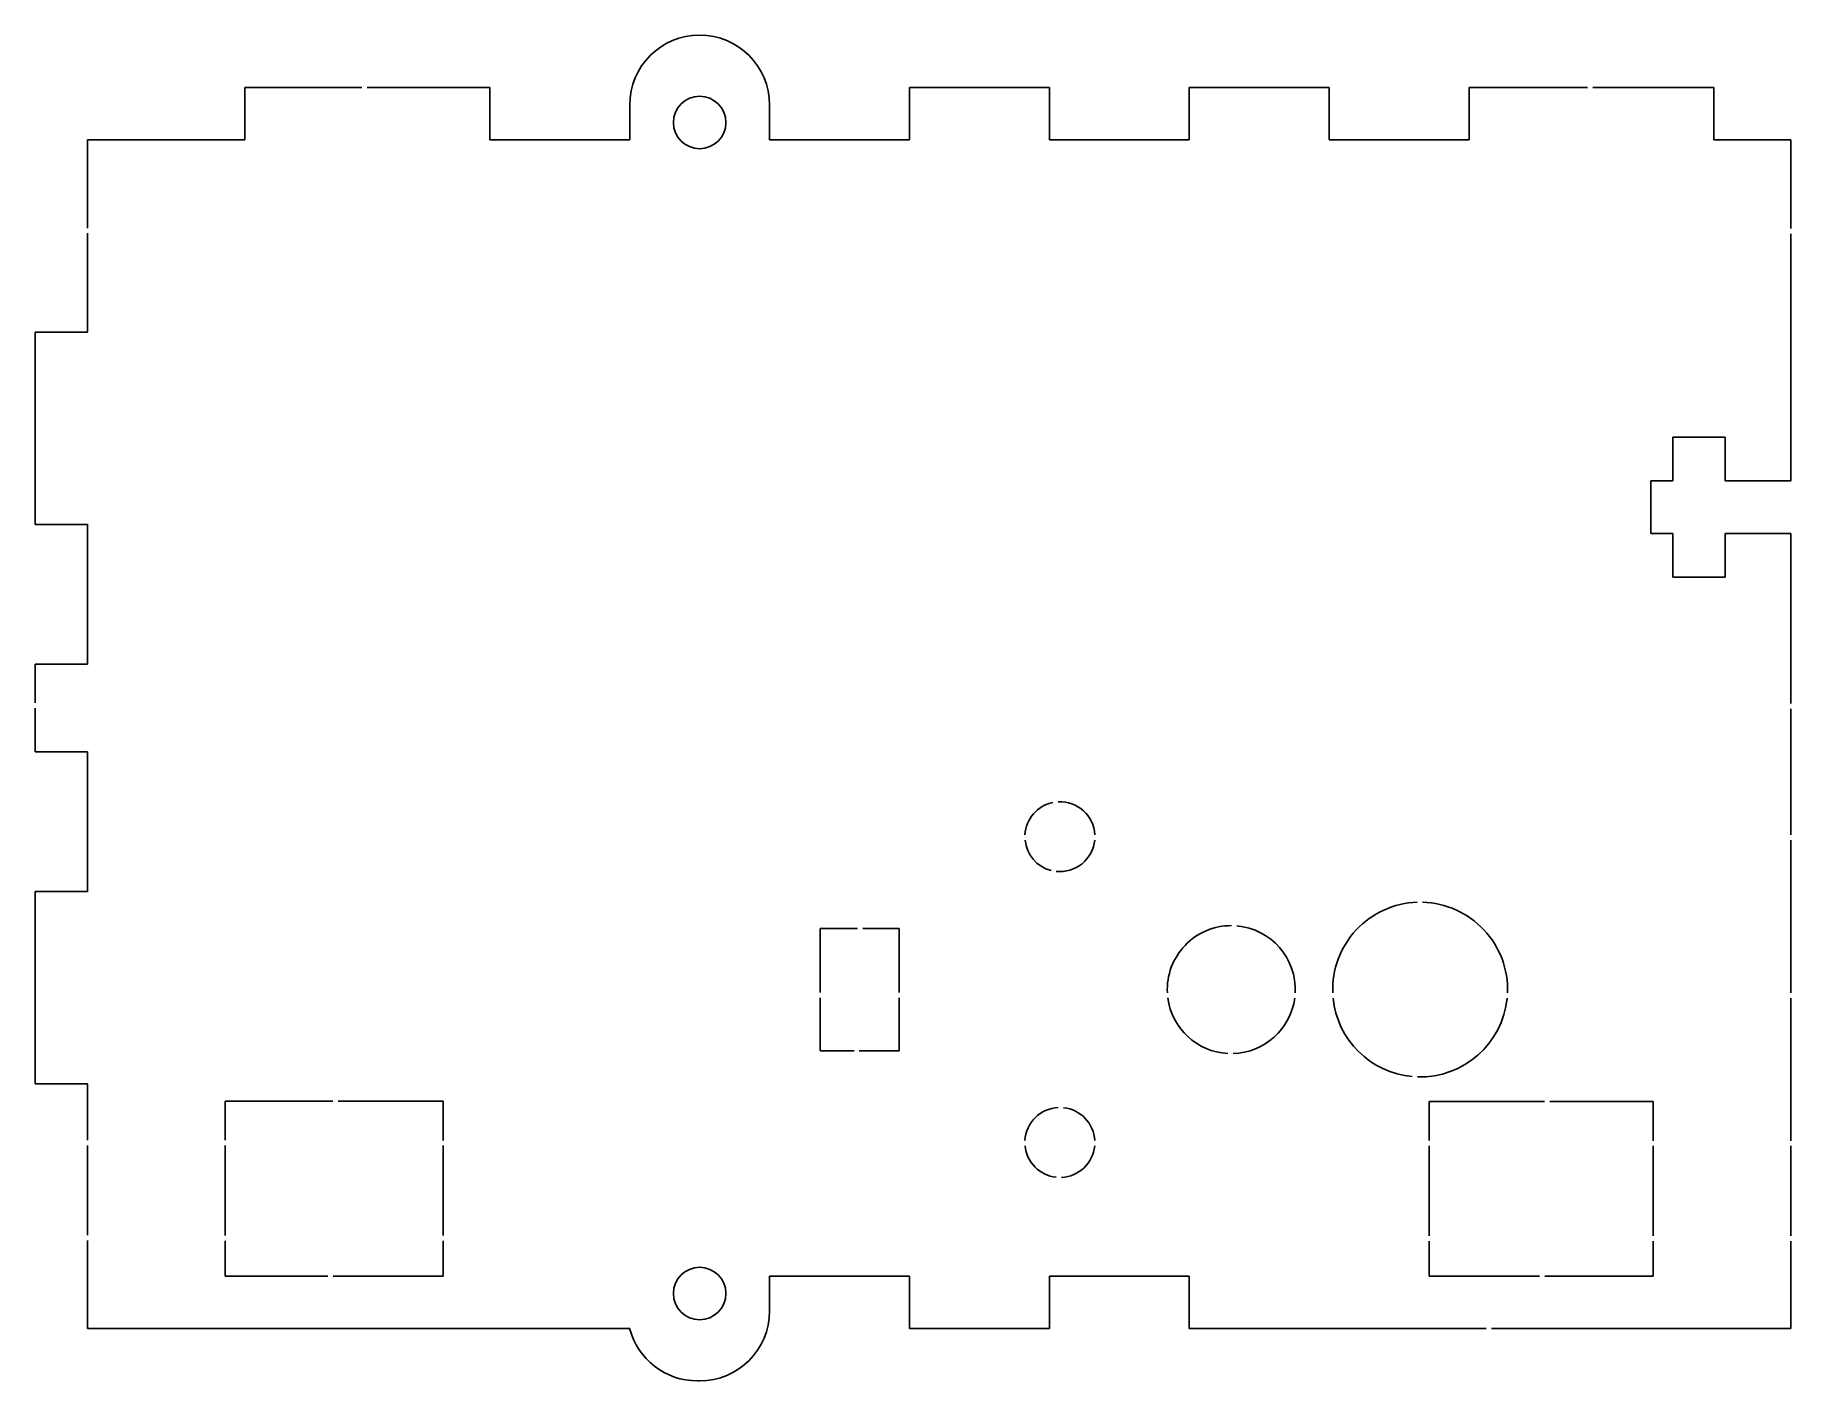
# Model space of a CAD drawing. Header units: centimetres. Extents: x -5.4 to 4.6, y -3.9 to 3.9.
import ezdxf

# ---------------------------------------------------------------- set-up
doc = ezdxf.new("R2010")
doc.units = ezdxf.units.CM

msp = doc.modelspace()

# ---------------------------------------------------------------- linework, layer by layer
at = {"color": 7, "linetype": 'Continuous', "lineweight": 25}
for p, q in [((-4.2, 3.55), (-4.2, 3.25)), ((-3.531, 3.55), (-4.2, 3.55)), ((-2.8, 3.55), (-3.501, 3.55)), ((-2.8, 3.25), (-2.8, 3.55)), ((-0.4, 3.55), (-0.4, 3.25)), ((0.4, 3.55), (-0.4, 3.55)), ((0.4, 3.25), (0.4, 3.55)), ((1.2, 3.55), (1.2, 3.25)), ((2, 3.55), (1.2, 3.55)), ((2, 3.25), (2, 3.55)), ((2.8, 3.55), (2.8, 3.25)), ((3.477, 3.55), (2.8, 3.55)), ((4.2, 3.55), (3.507, 3.55)), ((4.2, 3.25), (4.2, 3.55)), ((-2, 3.45), (-2, 3.25)), ((-1.2, 3.25), (-1.2, 3.45)), ((-5.1, 3.25), (-5.1, 2.746)), ((-4.2, 3.25), (-5.1, 3.25)), ((-2, 3.25), (-2.8, 3.25)), ((-0.4, 3.25), (-1.2, 3.25)), ((1.2, 3.25), (0.4, 3.25)), ((2.8, 3.25), (2, 3.25)), ((4.64, 3.25), (4.2, 3.25)), ((4.64, 2.743), (4.64, 3.25)), ((-5.1, 2.716), (-5.1, 2.15)), ((4.64, 1.299), (4.64, 2.713)), ((-5.1, 2.15), (-5.4, 2.15)), ((-5.4, 2.15), (-5.4, 1.05)), ((4.265, 1.549), (3.965, 1.549)), ((3.965, 1.549), (3.965, 1.299)), ((4.265, 1.299), (4.265, 1.549)), ((3.965, 1.299), (3.84, 1.299)), ((3.84, 1.299), (3.84, 0.999)), ((4.64, 1.299), (4.265, 1.299)), ((-5.4, 1.05), (-5.1, 1.05)), ((-5.1, 1.05), (-5.1, 0.25)), ((3.84, 0.999), (3.965, 0.999)), ((3.965, 0.999), (3.965, 0.749)), ((4.265, 0.749), (4.265, 0.999)), ((4.265, 0.999), (4.64, 0.999)), ((4.64, 0.026), (4.64, 0.999)), ((3.965, 0.749), (4.265, 0.749)), ((-5.1, 0.25), (-5.4, 0.25)), ((-5.4, 0.25), (-5.4, 0.029)), ((-5.4, -0.001), (-5.4, -0.25)), ((4.64, -0.726), (4.64, -0.004)), ((-5.4, -0.25), (-5.1, -0.25)), ((-5.1, -0.25), (-5.1, -1.05)), ((4.64, -1.63), (4.64, -0.756)), ((-5.1, -1.05), (-5.4, -1.05)), ((-5.4, -1.05), (-5.4, -2.15)), ((-0.91, -1.261), (-0.91, -1.628)), ((-0.697, -1.261), (-0.91, -1.261)), ((-0.46, -1.261), (-0.667, -1.261)), ((-0.46, -1.628), (-0.46, -1.261)), ((-0.91, -1.658), (-0.91, -1.961)), ((-0.46, -1.961), (-0.46, -1.658)), ((4.64, -2.476), (4.64, -1.66)), ((-0.91, -1.961), (-0.717, -1.961)), ((-0.687, -1.961), (-0.46, -1.961)), ((-5.4, -2.15), (-5.1, -2.15)), ((-5.1, -2.15), (-5.1, -2.473)), ((-4.314, -2.25), (-3.698, -2.25)), ((-4.314, -2.473), (-4.314, -2.25)), ((-3.668, -2.25), (-3.066, -2.25)), ((-3.066, -2.25), (-3.066, -2.474)), ((2.572, -2.251), (3.231, -2.251)), ((2.572, -2.475), (2.572, -2.251)), ((3.261, -2.251), (3.852, -2.251)), ((3.852, -2.251), (3.852, -2.476)), ((-5.1, -2.503), (-5.1, -3.017)), ((-4.314, -3.018), (-4.314, -2.503)), ((-3.066, -2.503), (-3.066, -3.018)), ((2.572, -3.02), (2.572, -2.505)), ((3.852, -2.506), (3.852, -3.02)), ((4.64, -3.02), (4.64, -2.506)), ((-5.1, -3.047), (-5.1, -3.55)), ((-4.314, -3.25), (-4.314, -3.048)), ((-3.066, -3.048), (-3.066, -3.25)), ((2.572, -3.25), (2.572, -3.05)), ((3.852, -3.05), (3.852, -3.25)), ((4.64, -3.55), (4.64, -3.05)), ((-3.726, -3.25), (-4.314, -3.25)), ((-3.066, -3.25), (-3.696, -3.25)), ((-1.2, -3.25), (-0.4, -3.25)), ((-1.2, -3.45), (-1.2, -3.25)), ((-0.4, -3.25), (-0.4, -3.55)), ((0.4, -3.25), (1.2, -3.25)), ((0.4, -3.55), (0.4, -3.25)), ((1.2, -3.25), (1.2, -3.55)), ((3.203, -3.25), (2.572, -3.25)), ((3.852, -3.25), (3.233, -3.25)), ((-5.1, -3.55), (-2, -3.55)), ((-0.4, -3.55), (0.4, -3.55)), ((1.2, -3.55), (2.898, -3.55)), ((2.928, -3.55), (4.64, -3.55)), ((-1.6, -3.85), (-1.613, -3.85))]:
    msp.add_line(p, q, dxfattribs=at)
for centre in [(-1.6, 3.35), (-1.6, -3.35)]:
    msp.add_circle(centre, 0.15, dxfattribs=at)
for centre, radius, start, end in [((-1.6, 3.45), 0.4, 0, 180), ((0.46, -0.736), 0.2, 101.4245, 176.9553), ((0.46, -0.736), 0.2, 3.0107, 92.7227), ((0.46, -0.736), 0.2, 185.5525, 255.3327), ((0.46, -0.736), 0.2, 264.035, 354.4129), ((2.52, -1.611), 0.5, 91.8983, 182.1062), ((2.52, -1.611), 0.5, 357.8597, 88.4591), ((1.44, -1.611), 0.366, 89.7741, 182.8324), ((1.44, -1.611), 0.366, 357.1336, 85.0792), ((1.44, -1.611), 0.366, 187.543, 266.9831), ((1.44, -1.611), 0.366, 271.6785, 352.4225), ((2.52, -1.611), 0.5, 185.5498, 264.8589), ((2.52, -1.611), 0.5, 268.2986, 354.4157), ((0.46, -2.486), 0.2, 92.6462, 176.8375), ((0.46, -2.486), 0.2, 3.1284, 84.0462), ((0.46, -2.486), 0.2, 185.4354, 264.111), ((0.46, -2.486), 0.2, 272.7116, 354.5301), ((-1.6, -3.45), 0.4, 270, 0), ((-1.613, -3.45), 0.4, 194.4775, 270)]:
    msp.add_arc(centre, radius, start, end, dxfattribs=at)

doc.saveas('drawing.dxf')
